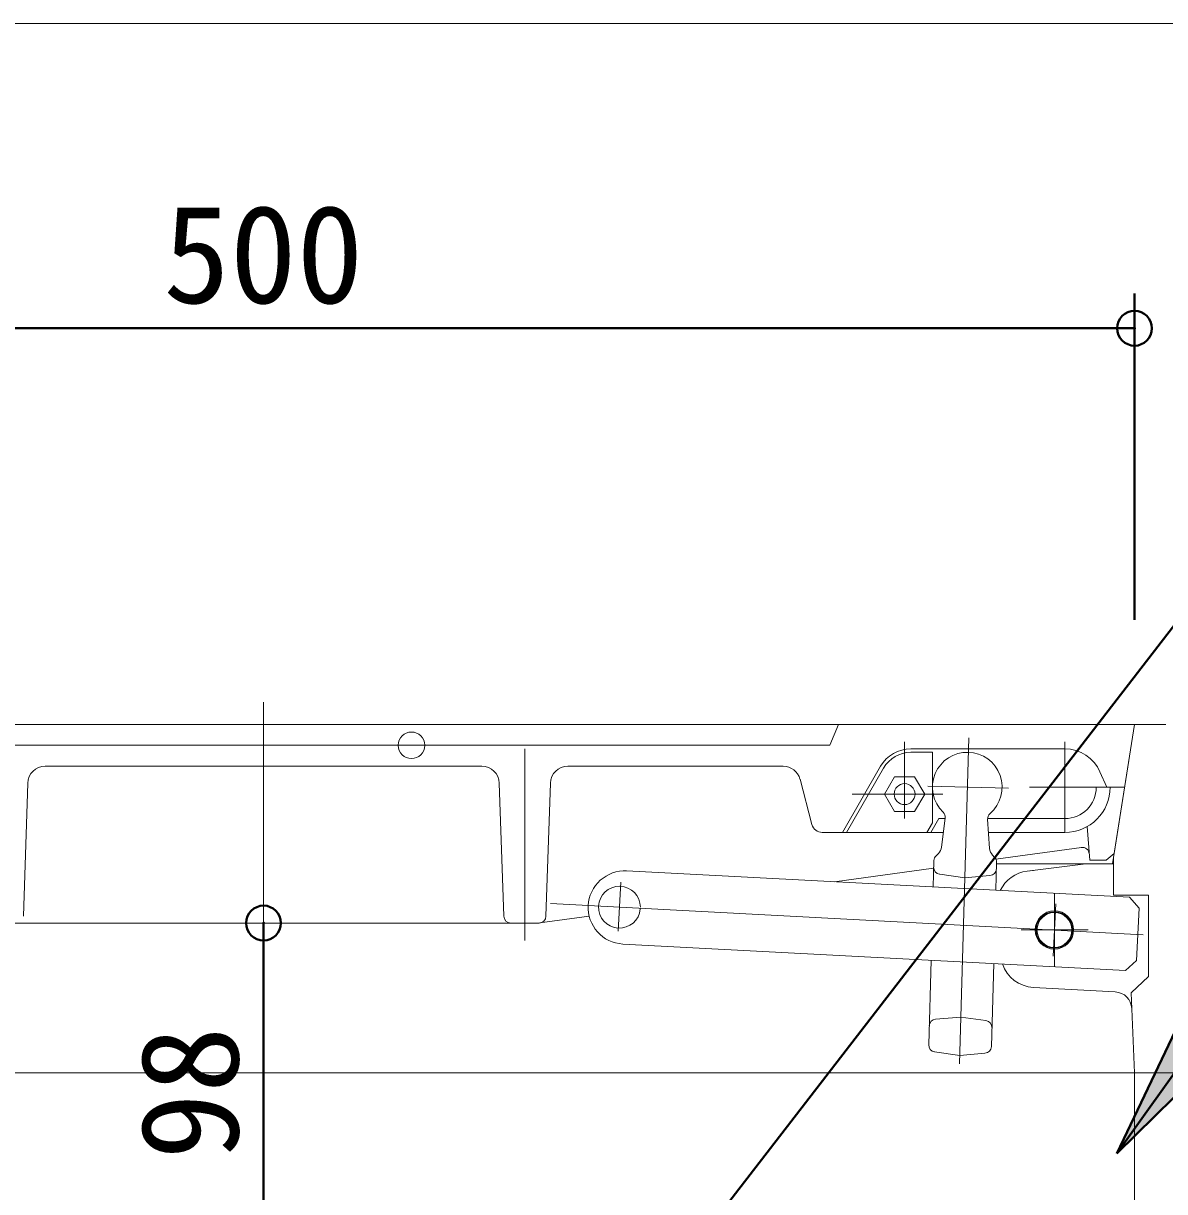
# Model space of a CAD drawing. Units: millimetres at full size, sheet at 1:20. Extents: x -5778 to 5792, y -3160 to 3160.
# Drawn here: x 336.2 to 663.8, y 2445.9 to 2781.2 of the extents above; entities that cross this region are included whole.
import ezdxf
from ezdxf.enums import TextEntityAlignment as Align

# ---------------------------------------------------------------- set-up
doc = ezdxf.new("R2010")
doc.units = ezdxf.units.MM
doc.header["$LTSCALE"] = 20
doc.header["$PDMODE"] = 32
doc.header["$PDSIZE"] = 10
for name, color, linetype, lineweight in [('0-7_TEMP01', 3, 'Continuous', 18), ('0-9_躯体', 7, 'Continuous', 9), ('0-E_寸法', 1, 'Continuous', 40)]:
    doc.layers.add(name, color=color, linetype=linetype, lineweight=lineweight)
doc.styles.add('ＭＳ ゴシック', font='')
doc.styles.get('ＭＳ ゴシック').set_extended_font_data('MS Gothic')

msp = doc.modelspace()

# ---------------------------------------------------------------- linework, layer by layer
at = {"layer": '0-7_TEMP01'}
for p, q in [((-4201.03, 2781.2), (1498.97, 2781.2)), ((405.18, 2586.35), (405.18, 2429.98)), ((607.58, 2576.13), (604.93, 2482.6)), ((480.18, 2572.98), (480.18, 2517.98)), ((589.18, 2574.98), (589.18, 2552.98)), ((595.88, 2562.3), (619.02, 2561.65)), ((574.17, 2559.99), (600.18, 2559.99)), ((506.99, 2520.66), (507.73, 2534.76)), ((657.69, 2519.64), (487.54, 2528.57)), ((631.78, 2513.49), (632.57, 2528.47)), ((632.18, 2531.49), (632.18, 2510.5)), ((622.65, 2520.99), (641.83, 2520.99)), ((405.17, 2484.49), (405.17, 2214.49))]:
    msp.add_line(p, q, dxfattribs=at)
at = {"layer": '0-9_躯体'}
for p, q in [((147.18, 2579.98), (663.18, 2579.98)), ((655.18, 2579.98), (155.18, 2579.98)), ((647.56, 2579.98), (537.24, 2579.98)), ((567.68, 2573.99), (570.18, 2579.98)), ((655.18, 2579.98), (648.85, 2539.99)), ((649.32, 2542.98), (655.18, 2579.98)), ((664.18, 2579.98), (655.18, 2579.98)), ((567.68, 2573.99), (227.68, 2573.99)), ((590.96, 2572.98), (635.18, 2572.98)), ((590.96, 2571.99), (597.18, 2571.99)), ((597.18, 2571.99), (597.18, 2551.76)), ((635.18, 2574.98), (635.18, 2548.99)), ((467.84, 2567.98), (342.51, 2567.98)), ((554.32, 2567.98), (492.52, 2567.98)), ((582.29, 2567.98), (571.33, 2548.99)), ((572.48, 2548.99), (583.16, 2567.48)), ((647.18, 2561.98), (645.26, 2566.38)), ((336.25, 2524.91), (337.52, 2563.15)), ((474.12, 2524.91), (472.84, 2563.15)), ((487.52, 2563.15), (486.25, 2524.91)), ((559.16, 2564.26), (562.59, 2551.22)), ((583.41, 2559.99), (586.29, 2564.99)), ((586.29, 2564.99), (592.07, 2564.99)), ((594.96, 2559.99), (592.07, 2564.99)), ((647.25, 2561.98), (625.07, 2561.98)), ((644.18, 2561.98), (652.33, 2561.98)), ((586.29, 2554.98), (583.41, 2559.99)), ((592.07, 2554.98), (594.96, 2559.99)), ((586.29, 2554.98), (592.07, 2554.98)), ((595.57, 2548.99), (597.18, 2551.76)), ((599.03, 2552.98), (596.73, 2548.99)), ((599.03, 2552.98), (596.73, 2548.99)), ((599.03, 2552.98), (600.81, 2552.98)), ((599.8, 2544.76), (600.83, 2553.11)), ((613, 2552.98), (635.18, 2552.98)), ((613.58, 2544.37), (613.02, 2552.76)), ((565.5, 2548.99), (600.31, 2548.99)), ((572.48, 2548.99), (595.57, 2548.99)), ((613.27, 2548.99), (635.18, 2548.99)), ((641.6, 2550.68), (642.32, 2540.99)), ((598.21, 2542.31), (598.88, 2542.95)), ((614.39, 2542.51), (615.03, 2541.84)), ((639.91, 2544.69), (615.4, 2541.27)), ((647, 2540.99), (649.32, 2542.98)), ((649.18, 2530.99), (649.18, 2542.1)), ((597.52, 2538.77), (569.09, 2534.81)), ((597.58, 2540.91), (597.37, 2533.32)), ((615.58, 2540.41), (615.35, 2532.38)), ((615.56, 2539.99), (649.18, 2539.99)), ((641.18, 2539.99), (624.4, 2537.89)), ((647, 2540.99), (642.32, 2540.99)), ((653.7, 2530.37), (509.4, 2537.93)), ((626.18, 2538.11), (624.4, 2537.89)), ((659.18, 2530.99), (649.18, 2530.99)), ((656.54, 2527.22), (653.7, 2530.37)), ((659.18, 2530.99), (659.18, 2507.6)), ((498.64, 2524.97), (484.52, 2523)), ((655.76, 2512.24), (656.54, 2527.22)), ((484.25, 2522.98), (326.12, 2522.98)), ((652.6, 2509.4), (508.3, 2516.96)), ((596.77, 2512.32), (596.09, 2488.05)), ((655.76, 2512.24), (652.6, 2509.4)), ((614.75, 2511.38), (614.08, 2487.55)), ((654.19, 2502.98), (659.18, 2507.6)), ((626.16, 2504.49), (649.66, 2503.23)), ((655.18, 2479.98), (654.19, 2502.98)), ((598.07, 2495.41), (605.31, 2496.01)), ((605.31, 2496.01), (612.51, 2495.01)), ((597.81, 2486.02), (605, 2485.01)), ((605, 2485.01), (612.25, 2485.61)), ((219.41, 2479.98), (655.18, 2479.98)), ((655.18, 2479.98), (655.18, 2429.98)), ((736.18, 2479.98), (655.18, 2479.98))]:
    msp.add_line(p, q, dxfattribs=at)
msp.add_lwpolyline([(599.25, 2537), (606.45, 2535.99), (613.68, 2536.59)], dxfattribs=at)
for centre, radius in [((447.64, 2573.99), 3.81), ((589.18, 2559.99), 3), ((632.18, 2520.99), 5.5), ((632.18, 2520.99), 5.25), ((632.18, 2520.99), 5)]:
    msp.add_circle(centre, radius, dxfattribs=at)
for centre, radius, start, end in [((590.96, 2562.98), 10, 90, 150), ((590.96, 2562.98), 9, 90, 150), ((607.18, 2561.98), 10, 310.777, 225.984), ((635.18, 2561.98), 11, 23.556, 90), ((342.51, 2562.98), 5, 90, 178.091), ((467.84, 2562.98), 5, 1.909, 90), ((492.52, 2562.98), 5, 90, 178.091), ((554.32, 2562.98), 5, 14.744, 90), ((635.18, 2561.98), 9, 270, 0), ((635.18, 2561.98), 13, 270, 0), ((598.84, 2553.36), 2, 352.94, 45.984), ((615.01, 2552.89), 2, 130.777, 183.821), ((565.5, 2551.99), 3, 194.744, 270), ((599.58, 2540.86), 2, 133.38, 178.38), ((596.82, 2545.12), 3, 313.38, 352.94), ((616.58, 2544.57), 3, 183.821, 223.381), ((613.58, 2540.47), 2, 358.381, 43.381), ((640.18, 2542.71), 2, 4.236, 97.945), ((599.52, 2538.98), 2, 178.381, 262.04), ((613.52, 2538.59), 2, 274.721, 358.381), ((508.85, 2527.45), 10.5, 87, 177), ((625.64, 2527.97), 10, 97.125, 154.22), ((507.35, 2527.53), 6, 0, 355.198), ((476.12, 2524.98), 2, 181.909, 270), ((484.25, 2524.98), 2, 270, 358.091), ((508.85, 2527.45), 10.5, 177, 267), ((626.7, 2514.49), 10, 198.853, 266.907), ((649.39, 2498.24), 5, 2.463, 86.907), ((598.24, 2493.42), 2, 94.721, 178.38), ((612.24, 2493.02), 2, 358.38, 82.04), ((598.09, 2488), 2, 178.381, 262.04), ((612.08, 2487.6), 2, 274.721, 358.381)]:
    msp.add_arc(centre, radius, start, end, dxfattribs=at)
at = {"layer": '0-E_寸法'}
for p, q in [((655.18, 2609.98), (655.18, 2703.69)), ((655.18, 2693.69), (155.18, 2693.69)), ((425.1, 2295.74), (725.18, 2684.41)), ((650.07, 2456.81), (761.02, 2612.57)), ((650.07, 2456.81), (693.07, 2547.09)), ((650.07, 2456.81), (721.35, 2526.95)), ((405.18, 2522.98), (405.18, 2425.49))]:
    msp.add_line(p, q, dxfattribs=at)
for p in [(655.18, 2693.69), (405.18, 2522.98)]:
    msp.add_point(p, dxfattribs=at)
msp.add_solid([(693.07, 2547.09), (721.35, 2526.95), (650.07, 2456.81)], dxfattribs=at)

# ---------------------------------------------------------------- texts
at = {"layer": '0-E_寸法', "style": 'ＭＳ ゴシック'}
msp.add_text('500', height=28.15, dxfattribs=at).set_placement((376.38, 2692.47), align=Align.BOTTOM_LEFT)
msp.add_text('98', height=28.15, rotation=90, dxfattribs=at).set_placement((406.4, 2455.03), align=Align.BOTTOM_LEFT)

doc.saveas('drawing.dxf')
